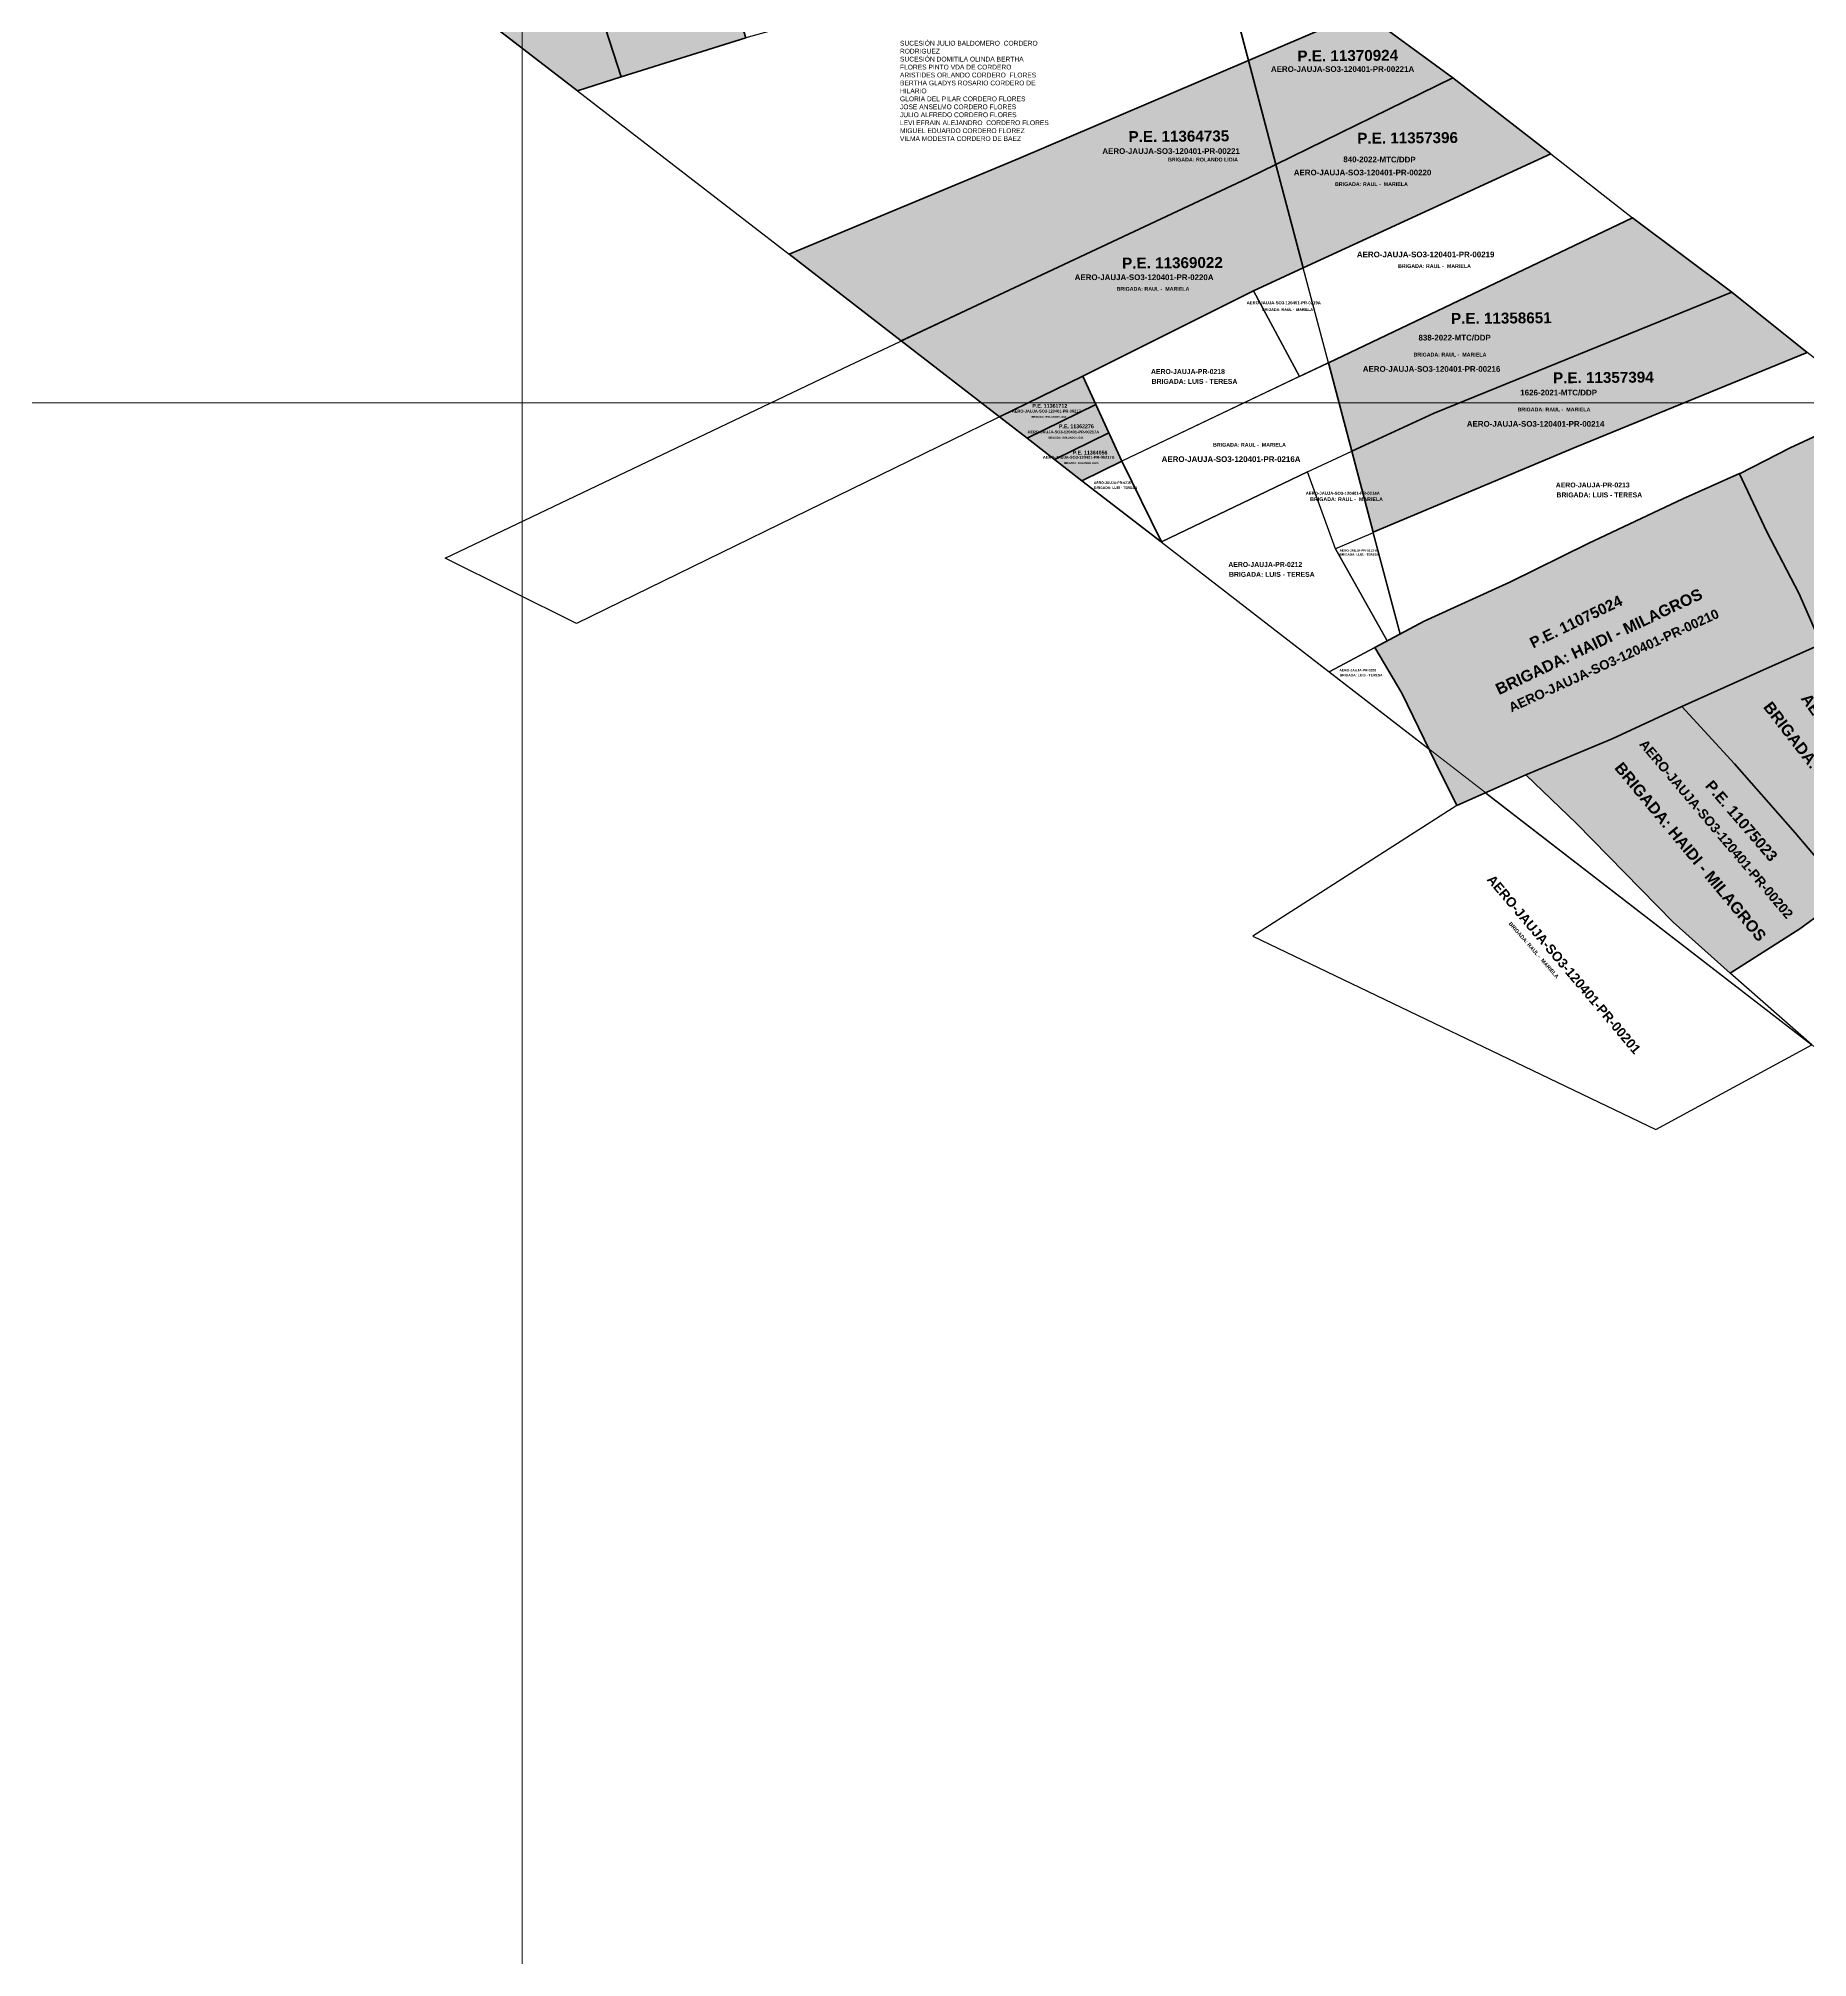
# Model space of a CAD drawing. Header units: metres. Extents: x 0 to 452779, y 0 to 8699072.
# Drawn here: x 448572 to 449040, y 8696389 to 8696896 of the extents above; entities that cross this region are included whole.
import ezdxf
from ezdxf.enums import TextEntityAlignment as Align

# ---------------------------------------------------------------- set-up
doc = ezdxf.new("R2010")
doc.units = ezdxf.units.M
doc.header["$MEASUREMENT"] = 0
for name, color, linetype in [('CODIGO', 7, 'Continuous'), ('COORD', 7, 'Continuous'), ('EXPEDIENTES', 5, 'Continuous'), ('PARA INGRESAR A SUNARP', 210, 'Continuous'), ('PARTIDA ELECTRONICA', 30, 'Continuous'), ('PERIMETRICO PMD', 5, 'Continuous'), ('SUJETO PASIVO', 4, 'Continuous')]:
    doc.layers.add(name, color=color, linetype=linetype)
doc.layers.add('GRILLA', color=8, linetype='Continuous', lineweight=0)
doc.layers.add('PREDIOS INSCRITOS A FAVOR DEL MTC', color=30, linetype='Continuous', lineweight=70)
doc.layers.add('PREDIO DEFINIDO ( EN PROCESO)', color=7, linetype='Continuous', true_color=0xe0e000)
doc.styles.add('SANSSERIFBOLD', font='sasb____.pfb')
doc.styles.get("Standard").update_dxf_attribs({"font": 'arial.ttf'})
doc.dimstyles.get("Standard").update_dxf_attribs({"dimtxt": 0.18, "dimasz": 0.18, "dimexe": 0.18, "dimexo": 0.0625, "dimgap": 0.09, "dimtad": 0, "dimtih": 1, "dimtoh": 1, "dimdec": 4, "dimzin": 0, "dimdsep": 46, "dimtxsty": 'Standard', "dimcen": 0.09, "dimadec": 0, "dimazin": 0, "dimtfac": 1, "dimtdec": 4, "dimtofl": 0, "dimtmove": 0, "dimatfit": 3, "dimfxl": 1, "dimtolj": 1, "dimtzin": 0, "dimarcsym": 0})

# ---------------------------------------------------------------- blocks, each defined once
blk = doc.blocks.new('*D8')
at = {"layer": 'COORD', "color": 0, "lineweight": -2, "transparency": 16777216}
blk.add_line((448700, 8699071.75), (448700, 8698969.94), dxfattribs=at)
at = {"layer": 'Defpoints', "color": 0, "transparency": 16777216}
for p in [(448700, 8699071.81), (448700, 8699066.81), (0, 0)]:
    blk.add_point(p, dxfattribs=at)
at = {"layer": 'COORD', "color": 0, "transparency": 16777216, "insert": (448688.53, 8699018), "char_height": 21, "attachment_point": 5, "rotation": 90}
blk.add_mtext('\\A1;448700', dxfattribs=at)
blk = doc.blocks.new('*D10')
at = {"layer": 'COORD', "color": 0, "lineweight": -2, "transparency": 16777216}
blk.add_line((449400, 8699071.75), (449400, 8698969.94), dxfattribs=at)
at = {"layer": 'Defpoints', "color": 0, "transparency": 16777216}
for p in [(449400, 8699071.81), (449400, 8699066.81), (0, 0)]:
    blk.add_point(p, dxfattribs=at)
at = {"layer": 'COORD', "color": 0, "transparency": 16777216, "insert": (449388.53, 8699018), "char_height": 21, "attachment_point": 5, "rotation": 90}
blk.add_mtext('\\A1;449400', dxfattribs=at)
blk = doc.blocks.new('*D12')
at = {"layer": 'COORD', "color": 0, "lineweight": -2, "transparency": 16777216}
blk.add_line((450100, 8699071.75), (450100, 8698969.94), dxfattribs=at)
at = {"layer": 'Defpoints', "color": 0, "transparency": 16777216}
for p in [(450100, 8699071.81), (450100, 8699066.81), (0, 0)]:
    blk.add_point(p, dxfattribs=at)
at = {"layer": 'COORD', "color": 0, "transparency": 16777216, "insert": (450088.53, 8699018), "char_height": 21, "attachment_point": 5, "rotation": 90}
blk.add_mtext('\\A1;450100', dxfattribs=at)
blk = doc.blocks.new('*D16')
at = {"layer": 'COORD', "color": 0, "lineweight": -2, "transparency": 16777216}
blk.add_line((450402.14, 8696800), (450284.84, 8696800), dxfattribs=at)
at = {"layer": 'Defpoints', "color": 0, "transparency": 16777216}
for p in [(450397.2, 8696800), (450402.2, 8696800), (0, 0)]:
    blk.add_point(p, dxfattribs=at)
at = {"layer": 'COORD', "color": 0, "transparency": 16777216, "insert": (450340.64, 8696811.47), "char_height": 21, "attachment_point": 5}
blk.add_mtext('\\A1;8696800', dxfattribs=at)
blk = doc.blocks.new('*D18')
at = {"layer": 'COORD', "color": 0, "lineweight": -2, "transparency": 16777216}
blk.add_line((450402.14, 8697500), (450284.84, 8697500), dxfattribs=at)
at = {"layer": 'Defpoints', "color": 0, "transparency": 16777216}
for p in [(450397.2, 8697500), (450402.2, 8697500), (0, 0)]:
    blk.add_point(p, dxfattribs=at)
at = {"layer": 'COORD', "color": 0, "transparency": 16777216, "insert": (450340.64, 8697511.47), "char_height": 21, "attachment_point": 5}
blk.add_mtext('\\A1;8697500', dxfattribs=at)
blk = doc.blocks.new('*D20')
at = {"layer": 'COORD', "color": 0, "lineweight": -2, "transparency": 16777216}
blk.add_line((450402.14, 8698200), (450284.84, 8698200), dxfattribs=at)
at = {"layer": 'Defpoints', "color": 0, "transparency": 16777216}
for p in [(450397.2, 8698200), (450402.2, 8698200), (0, 0)]:
    blk.add_point(p, dxfattribs=at)
at = {"layer": 'COORD', "color": 0, "transparency": 16777216, "insert": (450340.64, 8698211.47), "char_height": 21, "attachment_point": 5}
blk.add_mtext('\\A1;8698200', dxfattribs=at)
blk = doc.blocks.new('*D22')
at = {"layer": 'COORD', "color": 0, "lineweight": -2, "transparency": 16777216}
blk.add_line((450402.14, 8698900), (450284.84, 8698900), dxfattribs=at)
at = {"layer": 'Defpoints', "color": 0, "transparency": 16777216}
for p in [(450397.2, 8698900), (450402.2, 8698900), (0, 0)]:
    blk.add_point(p, dxfattribs=at)
at = {"layer": 'COORD', "color": 0, "transparency": 16777216, "insert": (450340.64, 8698911.47), "char_height": 21, "attachment_point": 5}
blk.add_mtext('\\A1;8698900', dxfattribs=at)

msp = doc.modelspace()

# ---------------------------------------------------------------- hatches: boundary and pattern name
at = {"layer": 'PREDIOS INSCRITOS A FAVOR DEL MTC', "transparency": 33554559}
h = msp.add_hatch(color=256, dxfattribs=at)
h.dxf.hatch_style = 1
h.paths.add_polyline_path([(448712.8, 8696927.27), (448726.15, 8696886.07), (448759.03, 8696896.39), (448746.39, 8696936.47), (448725.28, 8696930.22)])
h = msp.add_hatch(color=256, dxfattribs=at)
h.dxf.hatch_style = 1
h.paths.add_polyline_path([(448676.53, 8696918.26), (448679.05, 8696909.91), (448714.58, 8696882.43), (448726.15, 8696886.07), (448712.8, 8696927.27), (448708.3, 8696926.2), (448705.92, 8696925.59), (448690.29, 8696921.94), (448684.47, 8696920.01)])
h = msp.add_hatch(color=256, dxfattribs=at)
h.dxf.hatch_style = 1
h.paths.add_polyline_path([(448891.82, 8696890.43), (448899.08, 8696862.96), (448945.8, 8696885.85), (448921.95, 8696903.29)])
h = msp.add_hatch(color=256, dxfattribs=at)
h.dxf.hatch_style = 1
h.paths.add_polyline_path([(448770.47, 8696839.23), (448800.07, 8696816.35), (448891.63, 8696859.3), (448899.08, 8696862.96), (448891.82, 8696890.43), (448831.14, 8696864.52)])
h = msp.add_hatch(color=256, dxfattribs=at)
h.dxf.hatch_style = 1
h.paths.add_polyline_path([(448919.11, 8696787.18), (448919.11, 8696787.18), (448924.76, 8696765.79), (448978.46, 8696788.37), (449039.4, 8696813.33), (449019.46, 8696829.22), (448940.9, 8696797.28)])
h.paths.add_polyline_path([(448971.66, 8696865.81), (448945.8, 8696885.85), (448899.08, 8696862.96), (448906.29, 8696835.67)])
h = msp.add_hatch(color=256, dxfattribs=at)
h.dxf.hatch_style = 1
h.paths.add_polyline_path([(448893.15, 8696829.61), (448906.29, 8696835.67), (448899.08, 8696862.96), (448891.63, 8696859.3), (448800.07, 8696816.35), (448826.04, 8696796.27), (448848.07, 8696807.03)])
h = msp.add_hatch(color=256, dxfattribs=at)
h.dxf.hatch_style = 1
h.paths.add_polyline_path([(449019.46, 8696829.22), (448993.22, 8696848.82), (448912.92, 8696810.58), (448919.11, 8696787.18), (448940.9, 8696797.28)])
h = msp.add_hatch(color=256, dxfattribs=at)
h.dxf.hatch_style = 1
h.paths.add_polyline_path([(448826.04, 8696796.27), (448833.34, 8696790.63), (448851.51, 8696799.56), (448848.07, 8696807.03)])
h = msp.add_hatch(color=256, dxfattribs=at)
h.dxf.hatch_style = 1
h.paths.add_polyline_path([(448833.34, 8696790.63), (448840.59, 8696785.03), (448854.96, 8696792.09), (448851.51, 8696799.56)])
h = msp.add_hatch(color=256, dxfattribs=at)
h.dxf.hatch_style = 1
h.paths.add_polyline_path([(449049.95, 8696670.21), (449037.46, 8696661.01), (449019.09, 8696649.36), (449003.95, 8696662.84), (448991.16, 8696675.91), (448978.42, 8696688.86), (448965.07, 8696701.68), (448987.86, 8696711.22), (449006.31, 8696719.77), (449020.16, 8696704.65), (449036.22, 8696686.42)])
h.paths.add_polyline_path([(449066.84, 8696712.13), (449075.93, 8696700.88), (449087.79, 8696686.65), (449093.67, 8696680.11), (449104.93, 8696666.43), (449085.49, 8696655.32), (449070.58, 8696646.71), (449056.82, 8696662.01), (449049.95, 8696670.21), (449036.22, 8696686.42), (449020.16, 8696704.65), (449006.31, 8696719.77), (449026.85, 8696729.02), (449043.05, 8696736.25), (449046.72, 8696737.27), (449049.79, 8696732.59)])
h.paths.add_polyline_path([(448925.15, 8696735.32), (448938.25, 8696742.32), (448960.88, 8696752.58), (448981.58, 8696762.84), (449006.54, 8696774.66), (449021.5, 8696781.35), (449021.5, 8696781.27), (449028.7, 8696765.95), (449037.15, 8696749.7), (449043.05, 8696736.25), (449026.85, 8696729.02), (449006.31, 8696719.77), (448987.86, 8696711.22), (448965.07, 8696701.68), (448946.86, 8696693.65), (448941.2, 8696705), (448932.36, 8696723.27)])
h.paths.add_polyline_path([(449021.52, 8696781.24), (449034.91, 8696788.11), (449054.06, 8696796.97), (449063.9, 8696797.91), (449069.33, 8696796.82), (449073.12, 8696794.41), (449096.61, 8696775.98), (449109.32, 8696765.64), (449089.55, 8696756.7), (449068.78, 8696747.6), (449046.72, 8696737.27), (449043.05, 8696736.25), (449037.15, 8696749.7), (449028.7, 8696765.95)])
h.paths.add_polyline_path([(449135.47, 8696742.5), (449130.74, 8696741.47), (449108.93, 8696731.32), (449091.42, 8696723.56), (449085.42, 8696720.65), (449082.07, 8696719.49), (449066.84, 8696712.13), (449049.79, 8696732.59), (449046.72, 8696737.27), (449068.78, 8696747.6), (449089.55, 8696756.7), (449109.32, 8696765.64), (449119.55, 8696758.64), (449134.38, 8696745.86)])
h = msp.add_hatch(color=256, dxfattribs=at)
h.dxf.hatch_style = 1
h.paths.add_polyline_path([(448858.41, 8696784.62), (448854.96, 8696792.09), (448840.59, 8696785.03), (448847.83, 8696779.42)])

# ---------------------------------------------------------------- linework, layer by layer
at = {"layer": 'GRILLA'}
for p, q in [((448700, 8695777.51), (448700, 8699071.81)), ((446402.31, 8696800), (450402.2, 8696800))]:
    msp.add_line(p, q, dxfattribs=at)
at = {"layer": 'PARA INGRESAR A SUNARP', "lineweight": 35}
for points in [[(448921.95, 8696903.29), (448902.84, 8696917.92), (448880.82, 8696934.79), (448878.92, 8696933.11), (448857.55, 8696925.21), (448883.97, 8696920.11), (448891.82, 8696890.43)], [(448858.41, 8696784.62), (448847.83, 8696779.42), (448868.74, 8696763.26), (448868.8, 8696763.29)]]:
    msp.add_lwpolyline(points, close=True, dxfattribs=at)
at = {"layer": 'PERIMETRICO PMD', "color": 5, "linetype": 'Continuous', "lineweight": 20, "ltscale": 20}
msp.add_lwpolyline([(446623.18, 8698528.1), (446620.36, 8698536.51), (446610.4, 8698557.69), (446651.66, 8698611.07), (446576.59, 8698669.1), (446689.93, 8698815.74), (446740.57, 8698776.6), (446806.82, 8698862.32), (449771.2, 8696571.26), (449775.99, 8696557.79), (449674.35, 8696425.76), (449839.54, 8696298.09), (449196.34, 8696510.01), (448340.95, 8697171.27), (448216.44, 8697007.84), (447797.34, 8697331.75), (447784.54, 8697358.86), (447883.43, 8697486.8), (447076.22, 8698110.71), (446956.09, 8698218.6), (446730.51, 8698426.22), (446623.18, 8698528.1)], dxfattribs=at)
at = {"layer": 'PREDIO DEFINIDO ( EN PROCESO)', "color": 177, "true_color": 0x293189}
for points in [[(448676.53, 8696918.26), (448679.05, 8696909.91), (448714.58, 8696882.43), (448726.15, 8696886.07), (448712.8, 8696927.27), (448708.3, 8696926.2), (448705.92, 8696925.59), (448690.29, 8696921.94), (448684.47, 8696920.01)], [(448831.14, 8696864.52), (448891.82, 8696890.43), (448883.97, 8696920.11), (448857.55, 8696925.21), (448845.64, 8696920.8), (448832.87, 8696917.48), (448818.09, 8696912.59), (448796.27, 8696906.84), (448759.03, 8696896.39), (448726.15, 8696886.07), (448714.58, 8696882.43), (448770.47, 8696839.23)], [(448679.63, 8696759), (448786.48, 8696809.97), (448891.63, 8696859.3), (448945.8, 8696885.85), (448971.66, 8696865.81), (448893.15, 8696829.61), (448848.07, 8696807.03), (448714.32, 8696741.71)], [(448893.15, 8696829.61), (448971.66, 8696865.81), (448993.22, 8696848.82), (448905.26, 8696806.93)], [(448906.29, 8696835.67), (448893.15, 8696829.61), (448905.26, 8696806.93), (448912.92, 8696810.58)], [(448848.07, 8696807.03), (448893.15, 8696829.61), (448905.26, 8696806.93), (448858.41, 8696784.62), (448854.96, 8696792.09), (448851.51, 8696799.56)], [(449006.54, 8696774.66), (449021.5, 8696781.35), (449021.5, 8696781.3), (449021.52, 8696781.24), (449034.91, 8696788.11), (449054.06, 8696796.97), (449058.31, 8696798.68), (449039.4, 8696813.33), (448978.46, 8696788.37), (448924.76, 8696765.79), (448924.79, 8696765.68), (448931.87, 8696738.91), (448938.25, 8696742.32), (448960.88, 8696752.58), (448981.58, 8696762.84)], [(448912.92, 8696810.58), (448906.37, 8696807.46), (448858.41, 8696784.62), (448868.8, 8696763.29), (448907.43, 8696781.77), (448919.11, 8696787.18)], [(448907.43, 8696781.77), (448919.11, 8696787.18), (448924.79, 8696765.68), (448914.77, 8696761.44)], [(448914.77, 8696761.44), (448907.43, 8696781.77), (448868.8, 8696763.29), (448868.74, 8696763.26), (448913.17, 8696728.92), (448925.15, 8696735.32), (448928.49, 8696737.1)], [(448924.79, 8696765.68), (448914.77, 8696761.44), (448928.49, 8696737.1), (448931.87, 8696738.91)], [(448913.17, 8696728.92), (448939.46, 8696708.59), (448932.36, 8696723.27), (448925.15, 8696735.32)], [(449019.09, 8696649.36), (449003.95, 8696662.84), (448991.16, 8696675.91), (448978.42, 8696688.86), (448965.07, 8696701.68), (448965.07, 8696701.68), (448946.86, 8696693.65), (448893.01, 8696659.13), (448999.41, 8696608.06), (449040.65, 8696630.37)], [(448965.07, 8696701.68), (448965.07, 8696701.68), (448954.46, 8696697), (449040.65, 8696630.37), (449019.09, 8696649.36), (449003.95, 8696662.84), (448991.16, 8696675.91), (448978.42, 8696688.86)]]:
    msp.add_lwpolyline(points, close=True, dxfattribs=at)
at = {"layer": 'PREDIOS INSCRITOS A FAVOR DEL MTC', "lineweight": 60}
for points in [[(448712.8, 8696927.27), (448726.15, 8696886.07), (448759.03, 8696896.39), (448746.39, 8696936.47), (448725.28, 8696930.22)], [(448676.53, 8696918.26), (448679.05, 8696909.91), (448714.58, 8696882.43), (448726.15, 8696886.07), (448712.8, 8696927.27), (448708.3, 8696926.2), (448705.92, 8696925.59), (448690.29, 8696921.94), (448684.47, 8696920.01)], [(448891.82, 8696890.43), (448899.08, 8696862.96), (448945.8, 8696885.85), (448921.95, 8696903.29)], [(448770.47, 8696839.23), (448800.07, 8696816.35), (448891.63, 8696859.3), (448899.08, 8696862.96), (448891.82, 8696890.43), (448831.14, 8696864.52)], [(448971.66, 8696865.81), (448945.8, 8696885.85), (448899.08, 8696862.96), (448906.29, 8696835.67)], [(448893.15, 8696829.61), (448906.29, 8696835.67), (448899.08, 8696862.96), (448891.63, 8696859.3), (448800.07, 8696816.35), (448826.04, 8696796.27), (448848.07, 8696807.03)], [(449019.46, 8696829.22), (448993.22, 8696848.82), (448912.92, 8696810.58), (448919.11, 8696787.18), (448940.9, 8696797.28)], [(448826.04, 8696796.27), (448833.34, 8696790.63), (448851.51, 8696799.56), (448848.07, 8696807.03)], [(448833.34, 8696790.63), (448840.59, 8696785.03), (448854.96, 8696792.09), (448851.51, 8696799.56)], [(449021.52, 8696781.24), (449034.91, 8696788.11), (449054.06, 8696796.97), (449063.9, 8696797.91), (449069.33, 8696796.82), (449073.12, 8696794.41), (449096.61, 8696775.98), (449109.32, 8696765.64), (449089.55, 8696756.7), (449068.78, 8696747.6), (449046.72, 8696737.27), (449043.05, 8696736.25), (449037.15, 8696749.7), (449028.7, 8696765.95)], [(448858.41, 8696784.62), (448854.96, 8696792.09), (448840.59, 8696785.03), (448847.83, 8696779.42)], [(448925.15, 8696735.32), (448938.25, 8696742.32), (448960.88, 8696752.58), (448981.58, 8696762.84), (449006.54, 8696774.66), (449021.5, 8696781.35), (449021.5, 8696781.27), (449028.7, 8696765.95), (449037.15, 8696749.7), (449043.05, 8696736.25), (449026.85, 8696729.02), (449006.31, 8696719.77), (448987.86, 8696711.22), (448965.07, 8696701.68), (448946.86, 8696693.65), (448941.2, 8696705), (448932.36, 8696723.27)], [(449066.84, 8696712.13), (449075.93, 8696700.88), (449087.79, 8696686.65), (449093.67, 8696680.11), (449104.93, 8696666.43), (449085.49, 8696655.32), (449070.58, 8696646.71), (449056.82, 8696662.01), (449049.95, 8696670.21), (449036.22, 8696686.42), (449020.16, 8696704.65), (449006.31, 8696719.77), (449026.85, 8696729.02), (449043.05, 8696736.25), (449046.72, 8696737.27), (449049.79, 8696732.59)], [(449049.95, 8696670.21), (449037.46, 8696661.01), (449019.09, 8696649.36), (449003.95, 8696662.84), (448991.16, 8696675.91), (448978.42, 8696688.86), (448965.07, 8696701.68), (448987.86, 8696711.22), (449006.31, 8696719.77), (449020.16, 8696704.65), (449036.22, 8696686.42)]]:
    msp.add_lwpolyline(points, close=True, dxfattribs=at)
msp.add_lwpolyline([(448919.11, 8696787.18), (448919.11, 8696787.18), (448924.76, 8696765.79), (448978.46, 8696788.37), (449039.4, 8696813.33), (449019.46, 8696829.22), (448940.9, 8696797.28), (448919.11, 8696787.18)], dxfattribs=at)

# ---------------------------------------------------------------- texts
at = {"layer": 'CODIGO', "color": 1, "linetype": 'Continuous', "lineweight": 0, "style": 'SANSSERIFBOLD'}
for s, height, p in [('AERO-JAUJA-SO3-120401-PR-00221A', 1.5, (448916.67, 8696887.41)), ('AERO-JAUJA-SO3-120401-PR-00221', 1.5, (448871.39, 8696865.75)), ('AERO-JAUJA-SO3-120401-PR-00220', 1.5, (448921.95, 8696860.08)), ('AERO-JAUJA-SO3-120401-PR-00219', 1.5, (448938.62, 8696838.44)), ('AERO-JAUJA-SO3-120401-PR-0220A', 1.5, (448864.25, 8696832.41)), ('AERO-JAUJA-SO3-120401-PR-0219A', 0.8, (448901.14, 8696826.02)), ('AERO-JAUJA-SO3-120401-PR-00216', 1.5, (448940.18, 8696808.19)), ('AERO-JAUJA-SO3-120401-PR-00217', 0.75, (448838.43, 8696797.43)), ('AERO-JAUJA-SO3-120401-PR-00217A', 0.75, (448842.91, 8696791.92)), ('AERO-JAUJA-SO3-120401-PR-00214', 1.5, (448967.65, 8696793.68)), ('AERO-JAUJA-SO3-120401-PR-00217B', 0.75, (448846.97, 8696785.24)), ('AERO-JAUJA-SO3-120401-PR-0216A', 1.5, (448887.22, 8696784.37)), ('AERO-JAUJA-SO3-120401-PR-0214A', 0.8, (448916.73, 8696775.69))]:
    msp.add_text(s, height=height, dxfattribs=at).set_placement(p, align=Align.CENTER)
at = {"layer": 'CODIGO', "color": 6, "linetype": 'Continuous', "lineweight": 0, "style": 'SANSSERIFBOLD'}
for s, height, p in [('BRIGADA: ROLANDO LIDIA', 1, (448879.8, 8696863.75)), ('BRIGADA: RAUL -  MARIELA', 1, (448924.29, 8696857.26)), ('BRIGADA: RAUL -  MARIELA', 1, (448940.95, 8696835.62)), ('BRIGADA: RAUL -  MARIELA', 1, (448866.59, 8696829.59)), ('BRIGADA: RAUL -  MARIELA', 0.7, (448902.12, 8696824.29)), ('BRIGADA: RAUL -  MARIELA', 1, (448945.04, 8696812.23)), ('BRIGADA: ROLANDO LIDIA', 0.5, (448839.1, 8696796.04)), ('BRIGADA: RAUL -  MARIELA', 1, (448972.51, 8696797.72)), ('BRIGADA: ROLANDO LIDIA', 0.5, (448843.58, 8696790.53)), ('BRIGADA: RAUL -  MARIELA', 1, (448892.08, 8696788.41)), ('BRIGADA: ROLANDO LIDIA', 0.5, (448847.64, 8696783.84)), ('BRIGADA: RAUL -  MARIELA', 1, (448917.72, 8696774.03))]:
    msp.add_text(s, height=height, dxfattribs=at).set_placement(p, align=Align.CENTER)
at = {"layer": 'CODIGO', "lineweight": 20, "style": 'SANSSERIFBOLD'}
for s, height, p in [('AERO-JAUJA-PR-0218', 1.296, (448866.07, 8696807.61)), ('AERO-JAUJA-PR-0215', 0.648, (448850.99, 8696778.57)), ('AERO-JAUJA-PR-0213', 1.296, (448972.99, 8696777.64)), ('AERO-JAUJA-PR-0213-A', 0.6, (448915.89, 8696760.68)), ('AERO-JAUJA-PR-0212', 1.296, (448886.5, 8696756.64)), ('AERO-JAUJA-PR-0209', 0.648, (448915.82, 8696729.03))]:
    msp.add_text(s, height=height, dxfattribs=at).set_placement(p)
at = {"layer": 'CODIGO', "color": 6, "linetype": 'Continuous', "lineweight": 20, "style": 'SANSSERIFBOLD'}
for height, p in [(1.296, (448866.25, 8696805.01)), (0.648, (448851.08, 8696777.27)), (1.296, (448973.17, 8696775.03)), (0.6, (448915.88, 8696759.61)), (1.296, (448886.68, 8696754.03)), (0.648, (448915.91, 8696727.73))]:
    msp.add_text('BRIGADA: LUIS - TERESA', height=height, dxfattribs=at).set_placement(p)
for s, rotation, p in [('BRIGADA: HAIDI - MILAGROS', 25.3711, (448985.02, 8696735.58)), ('BRIGADA: JONATHAN - GIANFRANCO', 307.6353, (449051.32, 8696688.9)), ('BRIGADA: HAIDI - MILAGROS', 309.6615, (449007.42, 8696680.45))]:
    msp.add_text(s, height=3, rotation=rotation, dxfattribs=at).set_placement(p, align=Align.CENTER)
at = {"layer": 'CODIGO', "color": 1, "lineweight": 20, "style": 'SANSSERIFBOLD'}
for s, height, rotation, p in [('AERO-JAUJA-SO3-120401-PR-00210', 2.5, 24.5632, (448988.82, 8696730.78)), ('AERO-JAUJA-SO3-120401-PR-00204', 3, 305.2126, (449058.54, 8696692.2)), ('AERO-JAUJA-SO3-120401-PR-00202', 2.5, 310.197, (449014.43, 8696686.6)), ('AERO-JAUJA-SO3-120401-PR-00201', 2.5, 310.197, (448974.18, 8696650.86))]:
    msp.add_text(s, height=height, rotation=rotation, dxfattribs=at).set_placement(p, align=Align.CENTER)
at = {"layer": 'CODIGO', "color": 6, "linetype": 'Continuous', "lineweight": 0, "style": 'SANSSERIFBOLD'}
msp.add_text('BRIGADA: RAUL -  MARIELA', height=1, rotation=311.1663, dxfattribs=at).set_placement((448966.8, 8696655.09), align=Align.CENTER)
at = {"layer": 'EXPEDIENTES', "color": 5, "style": 'SANSSERIFBOLD'}
msp.add_text('840-2022-MTC/DDP', height=1.5, rotation=359.7654, dxfattribs=at).set_placement((448926.42, 8696863.53), align=Align.CENTER)
for s, p in [('838-2022-MTC/DDP', (448946.27, 8696816.46)), ('1626-2021-MTC/DDP', (448973.74, 8696801.95))]:
    msp.add_text(s, height=1.5, dxfattribs=at).set_placement(p, align=Align.CENTER)
at = {"layer": 'PARTIDA ELECTRONICA', "lineweight": 0, "style": 'SANSSERIFBOLD'}
for s, height, rotation, p in [('P.E. 11370924', 2.8779, 0.4483, (448918.05, 8696890.28)), ('P.E. 11364735', 2.8779, 0.4483, (448873.44, 8696868.98)), ('P.E. 11357396', 2.8779, 0.4483, (448933.86, 8696868.54)), ('P.E. 11369022', 2.8779, 0.4483, (448871.75, 8696835.55)), ('P.E. 11358651', 2.8779, 0.4483, (448958.61, 8696820.94)), ('P.E. 11357394', 2.8779, 0.4483, (448985.56, 8696805.25)), ('P.E. 11361712', 0.9965, 359.9447, (448839.34, 8696798.69)), ('P.E. 11362276', 0.9965, 359.9447, (448846.35, 8696793.29)), ('P.E. 11364056', 0.9965, 359.9447, (448849.95, 8696786.34)), ('P.E. 11075024', 2.8779, 25.9084, (448978.95, 8696740.89)), ('P.E. 11075023', 2.8779, 310.7214, (449020.96, 8696688.64))]:
    msp.add_text(s, height=height, rotation=rotation, dxfattribs=at).set_placement(p, align=Align.CENTER)
at = {"layer": 'SUJETO PASIVO', "insert": (448799.76, 8696895.62), "char_height": 1.26, "attachment_point": 1}
msp.add_mtext_dynamic_manual_height_columns('SUCESIÓN JULIO BALDOMERO  CORDERO RODRIGUEZ\\PSUCESIÓN DOMITILA OLINDA BERTHA FLORES PINTO VDA DE CORDERO\\PARISTIDES ORLANDO CORDERO  FLORES\\PBERTHA GLADYS ROSARIO CORDERO DE HILARIO\\PGLORIA DEL PILAR CORDERO FLORES\\PJOSE ANSELMO CORDERO FLORES\\PJULIO ALFREDO CORDERO FLORES\\PLEVI EFRAIN ALEJANDRO  CORDERO FLORES\\PMIGUEL EDUARDO CORDERO FLOREZ\\PVILMA MODESTA CORDERO DE BAEZ', width=37.1705, gutter_width=2.1, heights=[31.7], dxfattribs=at)

# ---------------------------------------------------------------- dimensions: what is measured, and where the dimension line sits
at = {"layer": 'COORD'}
for feature_location, offset, dtype, picture, middle in [((448700, 8699071.81), (0, -5), 1, '*D8', (448688.53, 8699018)), ((449400, 8699071.81), (0, -5), 1, '*D10', (449388.53, 8699018)), ((450100, 8699071.81), (0, -5), 1, '*D12', (450088.53, 8699018)), ((450402.2, 8698900), (-5, 0), 0, '*D22', (450340.64, 8698911.47)), ((450402.2, 8698200), (-5, 0), 0, '*D20', (450340.64, 8698211.47)), ((450402.2, 8697500), (-5, 0), 0, '*D18', (450340.64, 8697511.47)), ((450402.2, 8696800), (-5, 0), 0, '*D16', (450340.64, 8696811.47))]:
    dim = msp.add_ordinate_dim(feature_location=feature_location, offset=offset, dtype=dtype, origin=(0, 0), dimstyle='Standard', override={"dimtxt": 21, "dimgap": 0.75, "dimtad": 1, "dimdec": 0}, dxfattribs=at)
    dim.commit()
    dim.dimension.update_dxf_attribs({"geometry": picture, "text_midpoint": middle})

doc.saveas('drawing.dxf')
